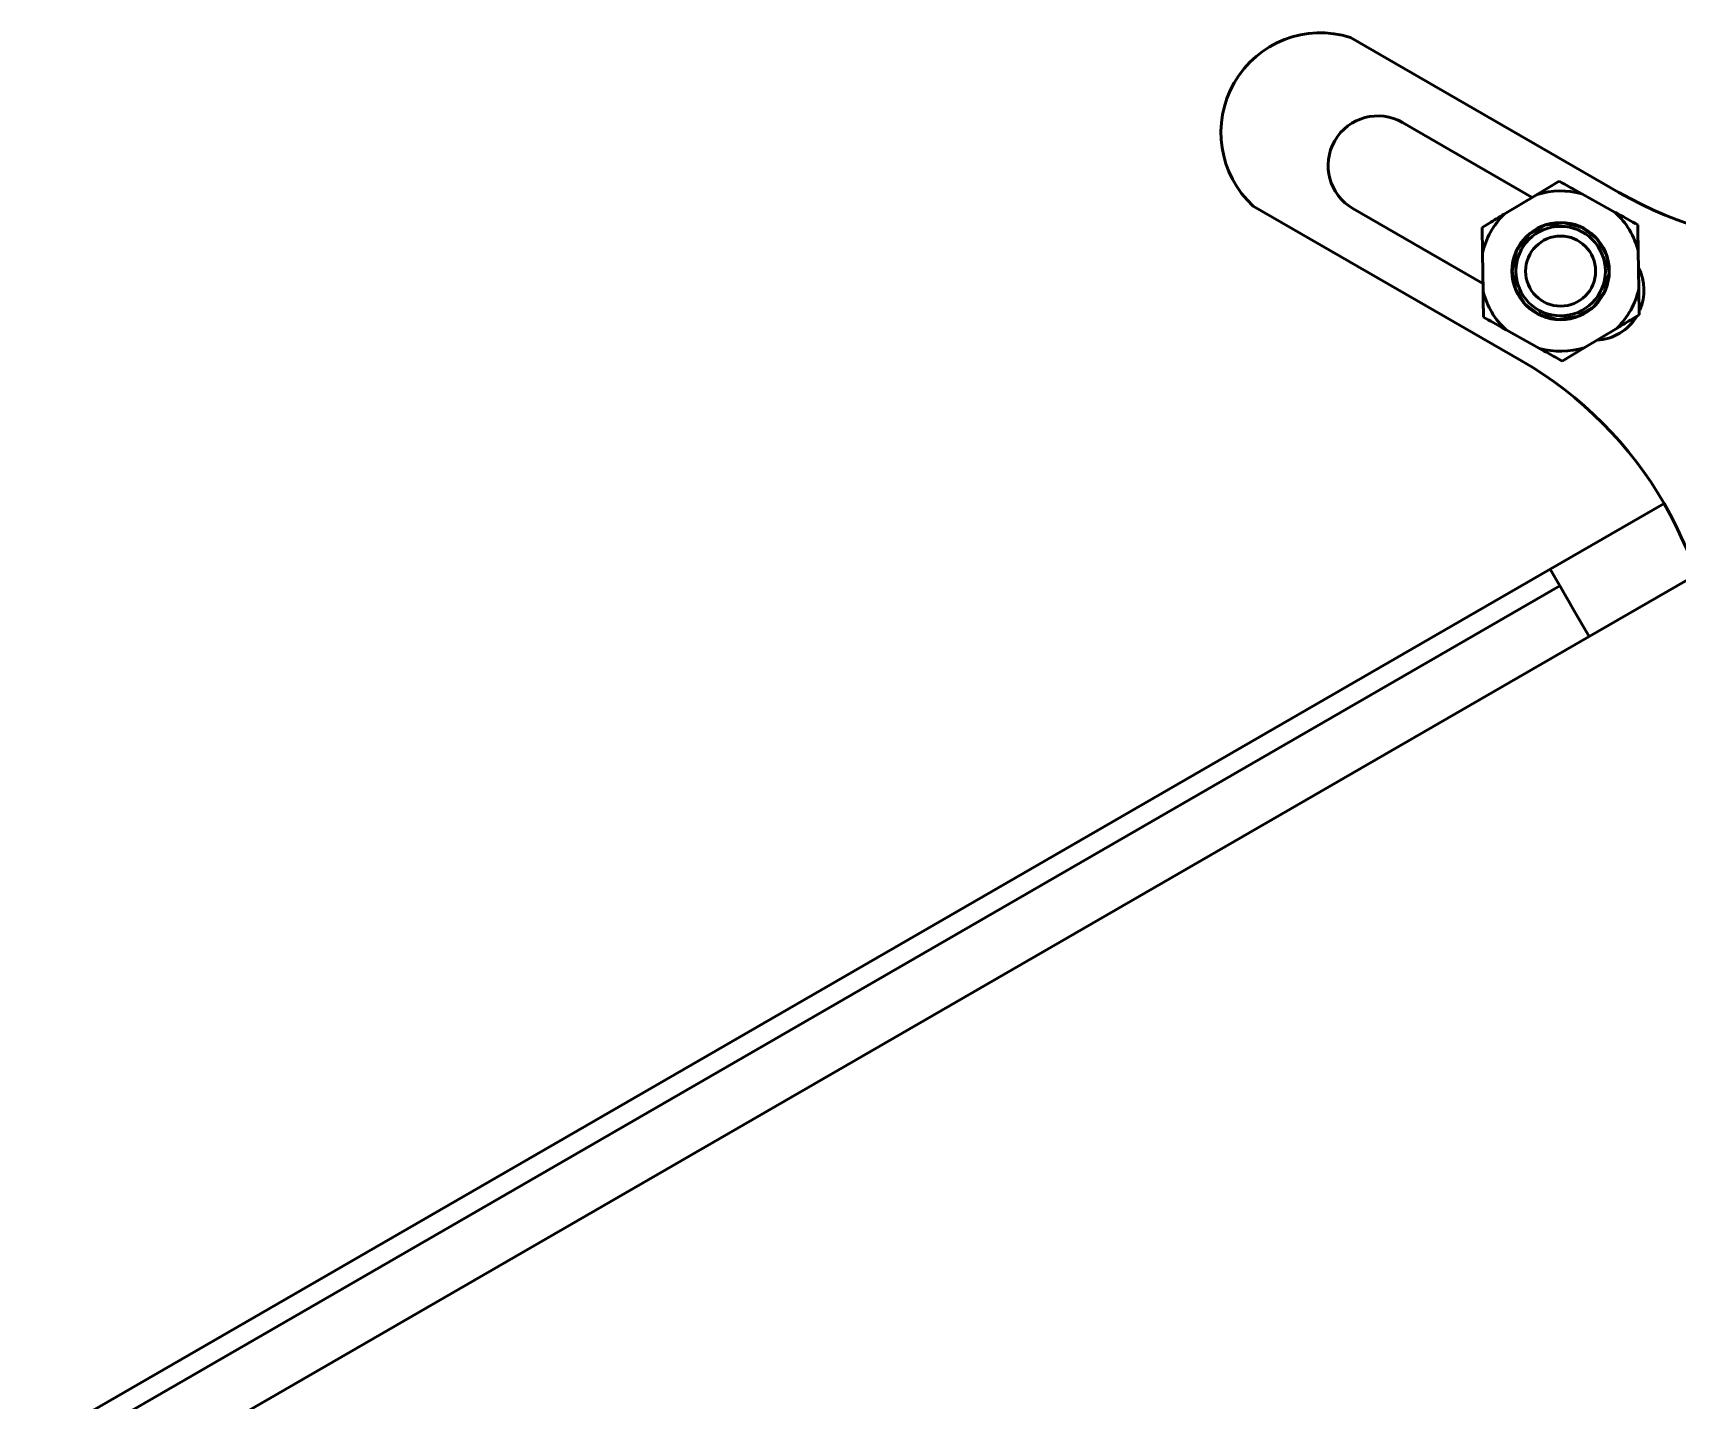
# Model space of a CAD drawing. Header units: millimetres. Extents: x 263 to 2983, y 441 to 2500.
# Drawn here: x 927.7 to 1012.1, y 1930.4 to 2000.6 of the extents above; entities that cross this region are included whole.
import ezdxf

# ---------------------------------------------------------------- set-up
doc = ezdxf.new("R2010")
doc.units = ezdxf.units.MM
doc.header["$LTSCALE"] = 0.5
doc.layers.add('BOL', color=7, linetype='Continuous', lineweight=50)

msp = doc.modelspace()

# ---------------------------------------------------------------- linework, layer by layer
at = {"layer": 'BOL'}
for p, q in [((995.374, 2000.369), (1009.154, 1992.413)), ((998.045, 1995.998), (1004.703, 1992.154)), ((1004.951, 1992.302), (1006.09, 1992.984)), ((1004.154, 1983.753), (990.373, 1991.709)), ((1003.266, 1991.293), (1004.951, 1992.302)), ((1007.25, 1992.339), (1008.966, 1991.384)), ((1002.173, 1987.725), (995.495, 1991.581)), ((1002.148, 1989.284), (1002.127, 1990.612)), ((1002.18, 1987.32), (1002.148, 1989.284)), ((1010.147, 1989.412), (1010.179, 1987.448)), ((1010.179, 1987.448), (1010.2, 1986.12)), ((1005.077, 1984.393), (1003.361, 1985.348)), ((1009.061, 1985.439), (1007.376, 1984.43)), ((1007.376, 1984.43), (1006.237, 1983.748)), ((1005.625, 1973.055), (1011.474, 1976.432)), ((1005.625, 1973.055), (927.683, 1928.055)), ((1006.125, 1972.189), (1005.625, 1973.055)), ((1013.124, 1972.766), (1007.625, 1969.591)), ((1006.125, 1972.189), (928.183, 1927.189)), ((1007.625, 1969.591), (929.683, 1924.591))]:
    msp.add_line(p, q, dxfattribs=at)
at = {"layer": 'BOL', "flags": 128}
for points in [[(1005.045, 1986.142), (1004.326, 1986.686), (1003.838, 1987.477), (1003.674, 1988.357), (1003.902, 1989.406), (1004.557, 1990.267), (1005.373, 1990.727), (1006.341, 1990.849), (1007.26, 1990.601), (1008.016, 1990.029), (1008.513, 1989.189), (1008.651, 1988.261), (1008.424, 1987.324), (1007.854, 1986.539), (1007.017, 1986.028), (1006.008, 1985.881), (1005.045, 1986.142), (1005.045, 1986.142)], [(1007.625, 1969.591), (1007.332, 1970.098), (1007.051, 1970.585), (1006.792, 1971.034), (1006.564, 1971.428), (1006.378, 1971.751), (1006.239, 1971.991), (1006.154, 1972.139), (1006.125, 1972.189)]]:
    msp.add_lwpolyline(points, dxfattribs=at)
at = {"layer": 'BOL'}
for radius in [2.5, 2.3, 1.8]:
    msp.add_circle((1006.163, 1988.366), radius, dxfattribs=at)
for centre, radius, start, end in [((993.834, 1995.484), 5.122, 72.50574, 227.49291), ((996.77, 1993.789), 2.55, 60, 240), ((1006.163, 1988.366), 4.119, 74.7056, 107.1161), ((1019.154, 2009.734), 20, 240, 300), ((1006.163, 1988.366), 4.119, 134.7056, 167.1161), ((1006.163, 1988.366), 4.119, 14.7056, 47.1161), ((1007.895, 1987.366), 2.55, 336.85198, 27.31086), ((1006.163, 1988.366), 4.119, 194.7056, 227.1161), ((1006.163, 1988.366), 4.119, 314.7056, 347.1161), ((1007.895, 1987.366), 2.55, 272.94701, 328.69627), ((1006.163, 1988.366), 4.119, 254.7056, 287.1161), ((994.154, 1966.432), 20, 360, 60)]:
    msp.add_arc(centre, radius, start, end, dxfattribs=at)
for points, knots in [([(1006.09, 1992.984), (1006.317, 1992.858), (1006.699, 1992.645), (1007.09, 1992.428), (1007.25, 1992.339)], [0, 0, 0, 0, 0.592725, 1, 1, 1, 1]), ([(1002.127, 1990.612), (1002.243, 1990.681), (1002.618, 1990.905), (1003.001, 1991.135), (1003.266, 1991.293)], [0, 0, 0, 0, 0.309681, 1, 1, 1, 1]), ([(1008.966, 1991.384), (1009.024, 1991.352), (1009.415, 1991.134), (1009.799, 1990.921), (1010.126, 1990.739)], [0, 0, 0, 0, 0.145974, 1, 1, 1, 1]), ([(1010.126, 1990.739), (1010.128, 1990.604), (1010.135, 1990.167), (1010.142, 1989.72), (1010.147, 1989.412)], [0, 0, 0, 0, 0.309693, 1, 1, 1, 1]), ([(1002.201, 1985.993), (1002.198, 1986.128), (1002.192, 1986.565), (1002.184, 1987.012), (1002.18, 1987.32)], [0, 0, 0, 0, 0.309666, 1, 1, 1, 1]), ([(1003.361, 1985.348), (1003.303, 1985.38), (1002.912, 1985.598), (1002.528, 1985.811), (1002.201, 1985.993)], [0, 0, 0, 0, 0.14598, 1, 1, 1, 1]), ([(1005.13, 1986.311), (1005.114, 1986.279), (1005.086, 1986.223), (1005.058, 1986.167), (1005.045, 1986.142)], [0, 0, 0, 0, 0.559973, 1, 1, 1, 1]), ([(1010.2, 1986.12), (1010.084, 1986.051), (1009.709, 1985.827), (1009.326, 1985.597), (1009.061, 1985.439)], [0, 0, 0, 0, 0.309712, 1, 1, 1, 1]), ([(1006.237, 1983.748), (1006.01, 1983.874), (1005.628, 1984.087), (1005.236, 1984.304), (1005.077, 1984.393)], [0, 0, 0, 0, 0.592766, 1, 1, 1, 1])]:
    msp.add_open_spline(points, degree=3, knots=knots, dxfattribs=at)

doc.saveas('drawing.dxf')
